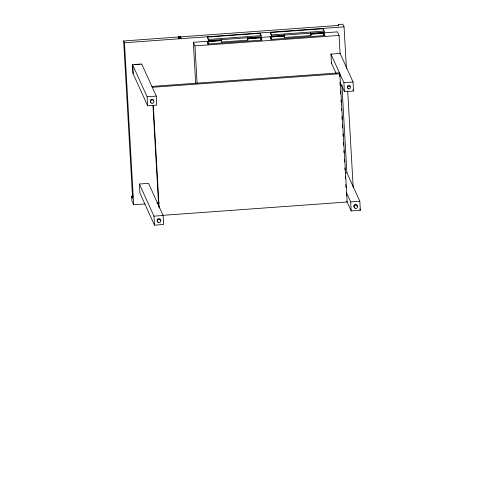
<?xml version="1.0" encoding="UTF-8"?>
<svg xmlns="http://www.w3.org/2000/svg" width="484" height="484" viewBox="0 0 484 484"><rect width="100%" height="100%" fill="white"/><g stroke="black" fill="none" stroke-linecap="round" stroke-linejoin="round"><path stroke-width="0.73" d="M178.868 36.736L180.096 36.651L178.868 36.736L179.316 37.274L179.891 37.232L179.746 36.675L180.096 36.651M179.237 37.782L180.526 37.97M178.971 37.165C176.206 37.885 182.553 37.782 180.399 37.117M338.352 26.039L338.268 24.533L342.841 24.2L344.057 26.88L346.417 68.323M133.106 196.147L131.606 196.256L132.616 198.482L123.656 40.971L338.673 25.422L338.268 24.533M179.255 38.067L179.413 37.474L180.048 37.431L180.193 37.994M180.175 37.716L180.508 37.691M123.656 40.971L124.467 42.755L344.057 26.88M207.533 37.093L260.144 33.293L261.209 35.634L261.275 36.76L208.664 40.565L207.533 37.093L208.664 40.565M270.52 32.543L323.13 28.738L324.195 31.079L324.262 32.204L271.651 36.01L270.52 32.543L271.651 36.01M208.598 39.44L261.209 35.634M271.584 34.884L324.195 31.079M195.699 83.762L193.346 42.296L221.115 40.287M247.384 38.387L284.162 35.725M310.432 33.826L337.451 31.871L339.072 35.441L340.095 53.446L330.947 54.105L331.455 63.108M221.315 40.42L207.134 41.442L208.283 43.977L262.038 40.093L260.888 37.558L247.451 38.532M259.757 37.667L260.9 37.583L261.015 39.809M284.235 35.895L270.048 36.923L271.185 39.428L324.939 35.544L323.802 33.033L310.365 34.007M207.963 44.595L207.793 41.594L221.321 40.62M247.626 38.714L260.404 37.788L261.463 40.136M270.907 39.289L270.78 37.038L284.308 36.064M310.613 34.158L323.391 33.239L324.449 35.58M221.261 39.567L221.575 42.041L247.881 40.136L247.729 37.437M284.205 34.34L284.562 37.486L310.867 35.58L310.716 32.882M193.346 42.296L194.961 45.865L339.072 35.441M134.661 64.481L139.586 64.124M141.758 64.1L132.604 64.765L133.118 73.762M151.879 86.412L339.447 72.848L339.665 76.623M152.285 87.308L339.853 73.743L347.149 202.003L162.594 215.35M132.549 64.632L147.118 96.758L156.272 96.098L156.78 105.101L147.632 105.76L133.058 73.635L132.592 65.382M330.874 53.954L343.9 82.661L353.048 82.002L353.562 91.004L344.408 91.664L340.07 82.092M139.392 184.023L148.54 183.357L163.114 215.489L163.628 224.485L154.475 225.151L139.906 193.019L139.392 184.023L153.966 216.148L154.475 225.151M345.473 172.806L346.883 172.703L341.885 84.948M131.606 196.256L131.86 200.751L133.681 204.768L144.964 203.952M156.991 203.086L159.248 202.923M153.966 216.148L163.114 215.489M346.344 192.354L350.682 201.925L359.836 201.259L360.344 210.262L351.196 210.921L346.744 201.108M340.028 53.294L353.048 82.002M352.939 89.637L353.562 91.004M331.389 62.956L336.041 73.211M310.867 35.58L310.553 33.112M346.81 172.552L359.836 201.259M359.727 208.894L360.344 210.262M270.78 37.038L271.839 39.385M247.881 40.136L247.566 37.667M207.793 41.594L208.852 43.941M179.891 37.232L179.746 36.675M179.413 37.474L179.558 38.042M179.316 37.274L179.171 36.717M141.697 63.973L156.272 96.098M347.7 90.931L353.187 187.381M343.9 82.661L344.408 91.664M350.682 201.925L351.196 210.921M340.004 82.661L340.179 85.674M340.476 90.956L340.651 93.975M340.99 100.013L341.123 102.275M341.468 108.313L341.595 110.576M341.94 116.608L342.109 119.627M342.412 124.908L342.581 127.927M342.926 133.965L343.053 136.228M343.398 142.26L343.567 145.279M343.87 150.56L343.997 152.823M344.384 159.617L344.511 161.88M344.856 167.912L344.983 170.174M345.328 176.212L345.455 178.475M345.8 184.513L345.975 187.532M346.314 193.564L346.447 195.826M323.802 33.033L323.953 35.338M323.13 28.738L323.197 29.863M284.411 34.781L284.562 37.486M260.144 33.293L260.211 34.418M221.424 39.337L221.575 42.041M194.961 45.865L197.109 83.563M153.313 105.415L159.151 208.023M152.95 105.276L158.704 206.378M147.118 96.758L147.632 105.76M124.467 42.755L133.681 204.768M348.087 88.1A1.44 1.404 -24.4 0 1 347.948 85.668A1.44 1.404 -24.4 0 1 350.162 86.727M354.367 207.37A1.724 1.688 -24.4 0 1 354.978 204.496A1.724 1.688 -24.4 0 1 357.198 206.408M158.02 221.841A1.724 1.688 -24.4 0 1 157.197 219.718A1.724 1.688 -24.4 0 1 159.29 218.689A1.724 1.688 -24.4 0 1 160.476 220.631M150.808 102.209A1.724 1.688 -24.4 0 1 151.208 99.414A1.724 1.688 -24.4 0 1 153.664 100.805M178.39 37.915C181.633 39.035 182.22 36.633 178.39 37.915M178.402 38.194C181.651 39.313 182.232 36.911 178.402 38.194M178.215 37.086C180.453 38.339 182.571 36.058 178.215 37.086M348.74 88.887A1.44 1.404 -24.4 0 0 350.392 87.035A1.44 1.404 -24.4 0 0 347.966 86.582A1.44 1.404 -24.4 0 0 348.74 88.887M355.468 208.422A1.724 1.688 -24.4 0 0 357.452 206.202A1.724 1.688 -24.4 0 0 354.536 205.658A1.724 1.688 -24.4 0 0 355.468 208.422M158.746 222.646A1.724 1.688 -24.4 0 0 160.73 220.432A1.724 1.688 -24.4 0 0 157.82 219.881A1.724 1.688 -24.4 0 0 158.746 222.646M151.903 103.261A1.724 1.688 -24.4 0 0 153.888 101.041A1.724 1.688 -24.4 0 0 150.972 100.49A1.724 1.688 -24.4 0 0 151.903 103.261"/></g></svg>
